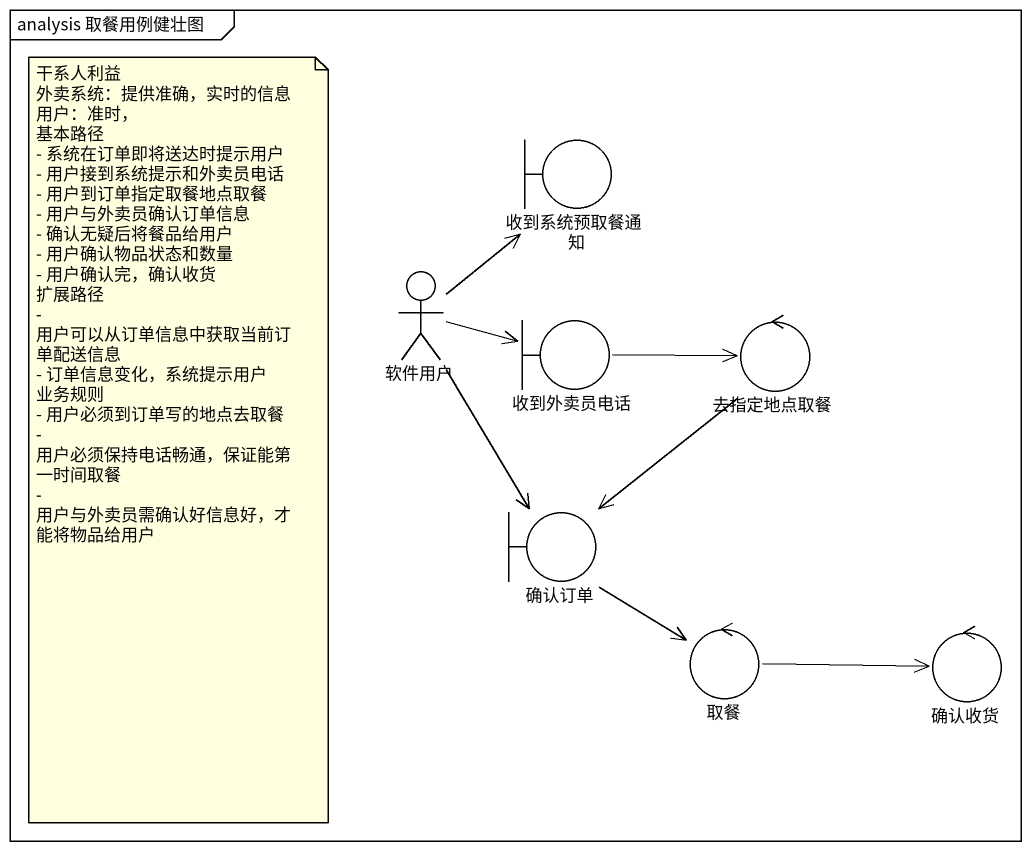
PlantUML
@startuml
mainframe analysis 取餐用例健壮图
boundary 收到系统预取餐通知
actor 软件用户
boundary 收到外卖员电话
control 去指定地点取餐
boundary 确认订单
control 取餐
control 确认收货
软件用户 -up-> 收到系统预取餐通知
软件用户 -right-> 收到外卖员电话
软件用户 --> 确认订单
收到外卖员电话 -right-> 去指定地点取餐
去指定地点取餐 --> 确认订单
确认订单 --> 取餐
取餐 -right-> 确认收货
note as N1
  干系人利益
  外卖系统：提供准确，实时的信息
  用户：准时，
  基本路径
  - 系统在订单即将送达时提示用户
  - 用户接到系统提示和外卖员电话
  - 用户到订单指定取餐地点取餐
  - 用户与外卖员确认订单信息
  - 确认无疑后将餐品给用户
  - 用户确认物品状态和数量
  - 用户确认完，确认收货
  扩展路径
  - 用户可以从订单信息中获取当前订单配送信息
  - 订单信息变化，系统提示用户
  业务规则
  - 用户必须到订单写的地点去取餐
  - 用户必须保持电话畅通，保证能第一时间取餐
  - 用户与外卖员需确认好信息好，才能将物品给用户
end note
@enduml
